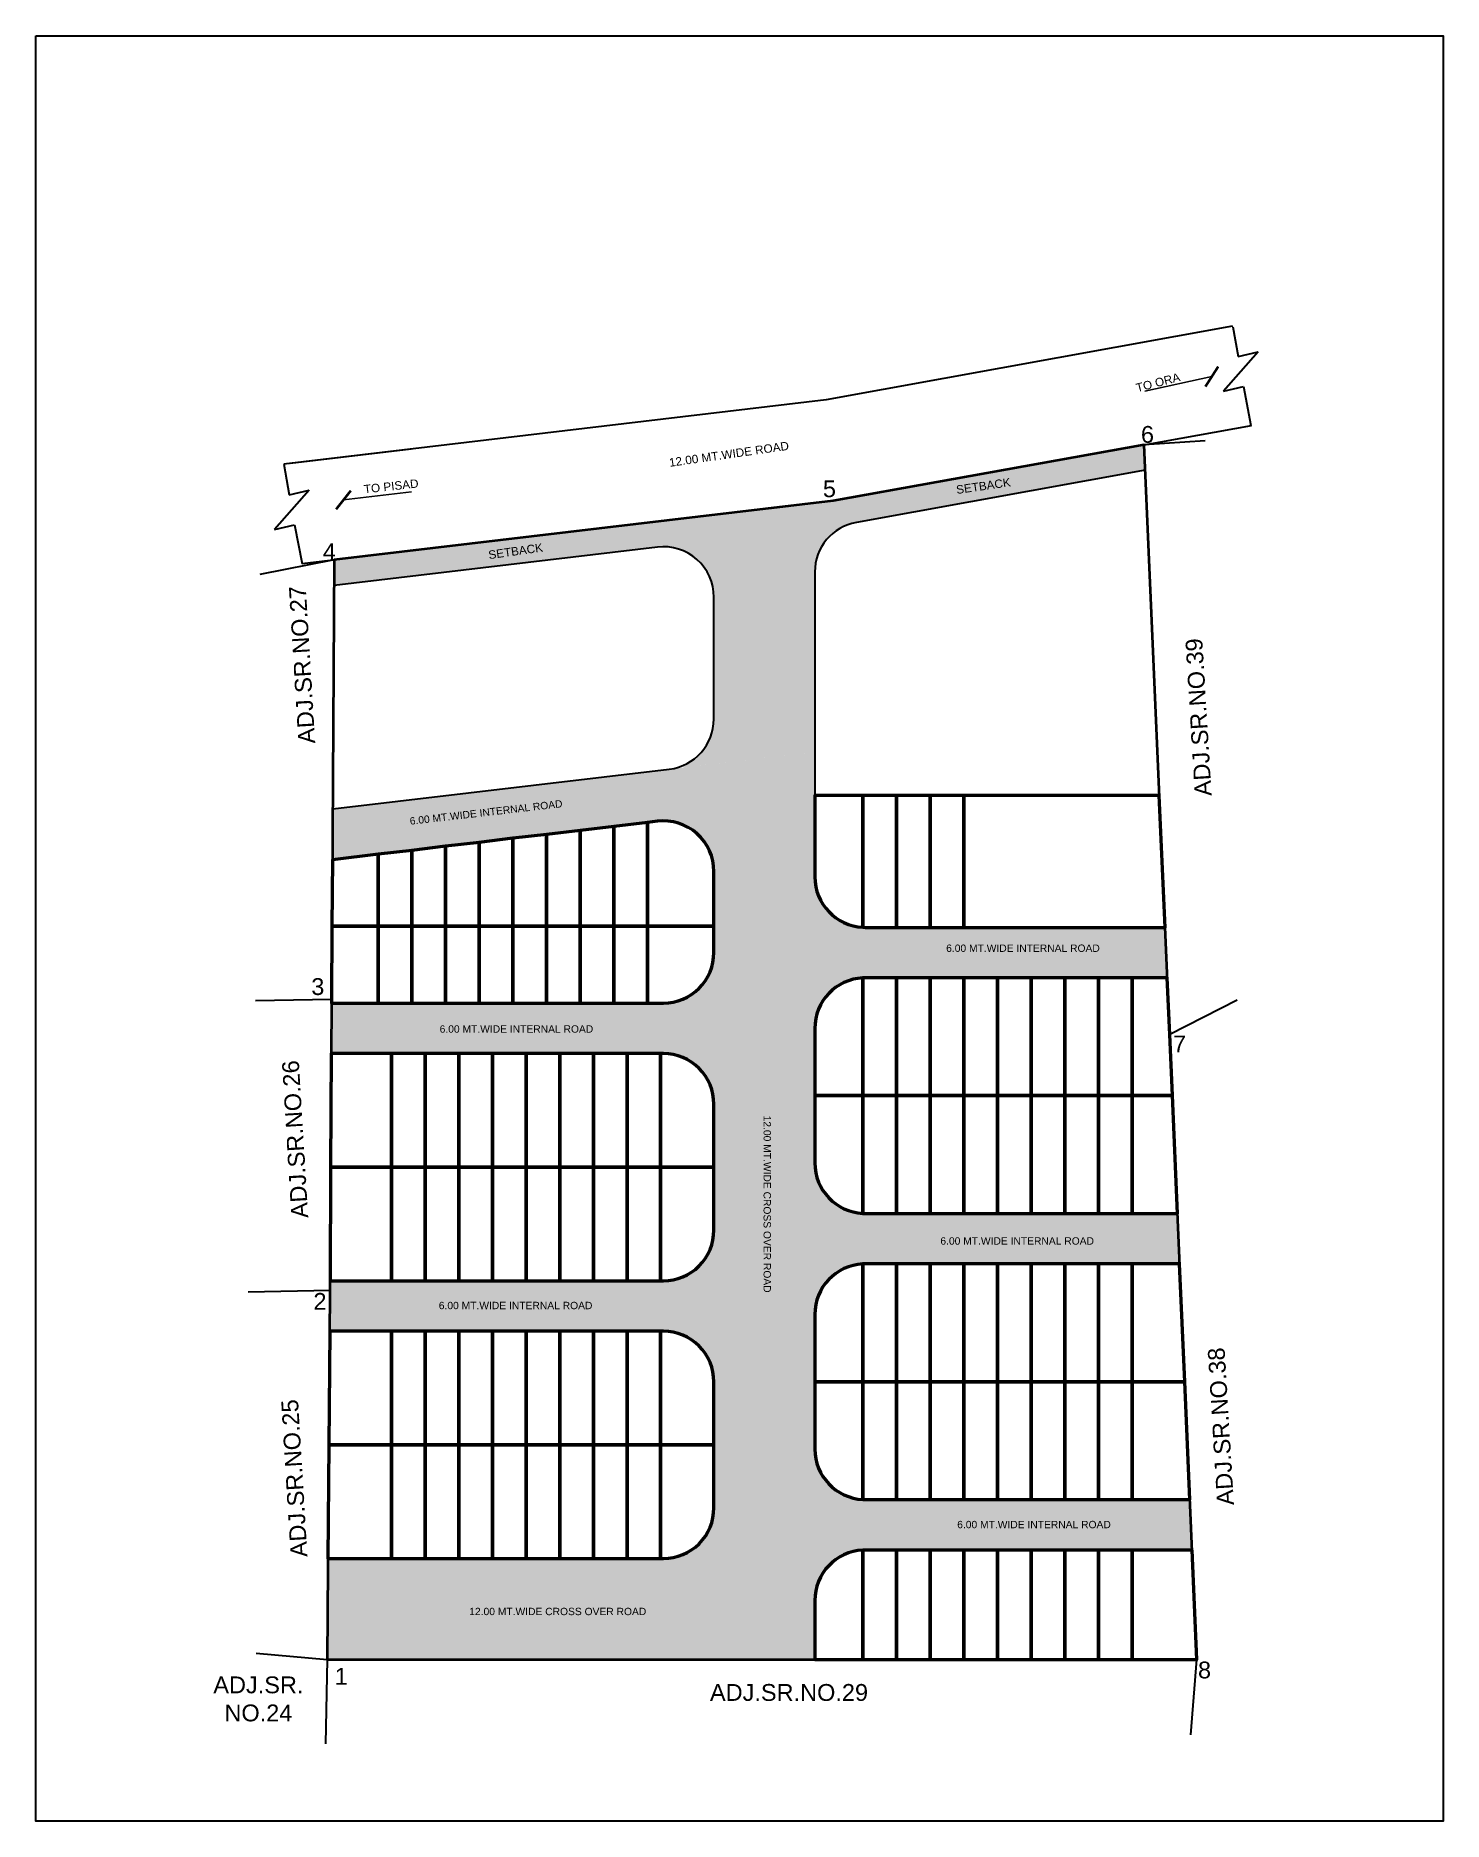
# Model space of a CAD drawing. Header units: metres. Extents: x 110018 to 110185, y 1597483 to 1597695.
import ezdxf

# ---------------------------------------------------------------- set-up
doc = ezdxf.new("R2010")
doc.units = ezdxf.units.M
doc.header["$MEASUREMENT"] = 0
doc.linetypes.add('DASHED', pattern=[0.75, 0.5, -0.25])
for name, color, linetype, lineweight in [('A. Hatch', 7, 'Continuous', 0), ('AA', 7, 'Continuous', 30), ('DILR SEET', 7, 'Continuous', 30), ('DRAINAGE', 1, 'Continuous', 30), ('PARKING', 7, 'DASHED', 5), ('plot', 250, 'Continuous', 25), ('WALL', 7, 'Continuous', 30)]:
    doc.layers.add(name, color=color, linetype=linetype, lineweight=lineweight)
doc.layers.add('text', color=7, linetype='Continuous')
doc.styles.get("Standard").update_dxf_attribs({"font": 'arial.ttf'})
doc.dimstyles.get("Standard").update_dxf_attribs({"dimtxt": 0.18, "dimasz": 0.18, "dimexe": 0.18, "dimexo": 0.0625, "dimgap": 0.09, "dimtad": 0, "dimzin": 0, "dimdsep": 46, "dimtxsty": 'Standard', "dimblk": 'ARCHTICK', "dimcen": 0.09, "dimadec": 0, "dimazin": 0, "dimtfac": 1, "dimtofl": 0, "dimtmove": 0, "dimatfit": 3, "dimldrblk": 'ARCHTICK', "dimfxl": 1, "dimtolj": 1, "dimtzin": 0, "dimarcsym": 0})

# ---------------------------------------------------------------- blocks, each defined once
blk = doc.blocks.new('_ArchTick')
at = {"color": 0, "linetype": 'ByBlock', "const_width": 0.15}
blk.add_lwpolyline([(-0.5, -0.5), (0.5, 0.5)], dxfattribs=at)

msp = doc.modelspace()

# ---------------------------------------------------------------- hatches: boundary and pattern name
at = {"layer": 'PARKING'}
h = msp.add_hatch(dxfattribs=at)
h.set_pattern_fill('ANSI36', color=94, scale=10)
h.set_pattern_definition([(45, (110105.9729, 1597625.8481), (0.662913, 2.43068), [3.125, -0.625, 0, -0.625])])
h.paths.add_polyline_path([(110110.37, 1597631.47, -0.362859), (110115.31, 1597637.37), (110149.62, 1597643.56), (110149.49, 1597646.59), (110112.55, 1597639.92), (110053.27, 1597632.9), (110053.25, 1597629.88), (110091.67, 1597634.43, -0.449167), (110098.37, 1597628.47), (110098.37, 1597614, -0.298309), (110094.77, 1597608.5), (110094.77, 1597608.24), (110110.37, 1597610.09)])
h.paths.add_polyline_path([(110110.37, 1597577.24, -0.399638), (110116.07, 1597583.24, -0.012506), (110116.37, 1597583.24), (110152.24, 1597583.24), (110151.98, 1597589.24), (110116.37, 1597589.24, -0.414214), (110110.37, 1597595.24), (110110.37, 1597610.09), (110053.08, 1597603.29), (110053.04, 1597597.27), (110091.67, 1597601.85, -0.449167), (110098.37, 1597595.89), (110098.37, 1597586.24, -0.414214), (110092.37, 1597580.24), (110052.93, 1597580.24), (110052.9, 1597574.24), (110060.05, 1597574.24), (110064.05, 1597574.24), (110068.05, 1597574.24), (110072.05, 1597574.24), (110076.05, 1597574.24), (110080.05, 1597574.24), (110084.05, 1597574.24), (110088.05, 1597574.24), (110092.05, 1597574.24), (110092.37, 1597574.24, -0.414214), (110098.37, 1597568.24), (110098.37, 1597553.24, -0.414214), (110092.37, 1597547.24), (110092.05, 1597547.24), (110088.05, 1597547.24), (110084.05, 1597547.24), (110080.05, 1597547.24), (110076.05, 1597547.24), (110072.05, 1597547.24), (110068.05, 1597547.24), (110064.05, 1597547.24), (110060.05, 1597547.24), (110052.76, 1597547.24), (110052.75, 1597546.07), (110052.72, 1597541.24), (110060.05, 1597541.24), (110064.05, 1597541.24), (110068.05, 1597541.24), (110072.05, 1597541.24), (110076.05, 1597541.24), (110080.05, 1597541.24), (110084.05, 1597541.24), (110088.05, 1597541.24), (110092.05, 1597541.24), (110092.37, 1597541.24, -0.414214), (110098.37, 1597535.24), (110098.37, 1597520.24, -0.414214), (110092.37, 1597514.24), (110052.51, 1597514.24), (110052.42, 1597502.24), (110110.37, 1597502.24), (110110.37, 1597509.24, -0.399638), (110116.07, 1597515.24, -0.012506), (110116.37, 1597515.24), (110155.2, 1597515.24), (110154.94, 1597521.24), (110116.37, 1597521.24, -0.414214), (110110.37, 1597527.24), (110110.37, 1597543.24, -0.399639), (110116.07, 1597549.24, -0.012506), (110116.37, 1597549.24), (110153.72, 1597549.24), (110153.46, 1597555.24), (110116.37, 1597555.24, -0.012508), (110116.07, 1597555.25, -0.399636), (110110.37, 1597561.24)])
h.paths.add_polyline_path([(110091.75, 1597604.71), (110094.77, 1597604.71), (110094.77, 1597608.83), (110091.75, 1597608.83)], flags=24)
h.paths.add_polyline_path([(110062.14, 1597600.91), (110080.71, 1597603.06), (110080.5, 1597604.85), (110061.93, 1597602.7)], flags=24)
h.paths.add_polyline_path([(110065.58, 1597576.24), (110084.27, 1597576.24), (110084.27, 1597578.04), (110065.58, 1597578.04)], flags=24)
h.paths.add_polyline_path([(110065.48, 1597543.38), (110084.17, 1597543.38), (110084.17, 1597545.18), (110065.48, 1597545.18)], flags=24)
h.paths.add_polyline_path([(110125.77, 1597585.83), (110144.46, 1597585.83), (110144.46, 1597587.64), (110125.77, 1597587.64)], flags=24)
h.paths.add_polyline_path([(110125.08, 1597551.05), (110143.77, 1597551.05), (110143.77, 1597552.85), (110125.08, 1597552.85)], flags=24)
h.paths.add_polyline_path([(110127.08, 1597517.34), (110145.77, 1597517.34), (110145.77, 1597519.14), (110127.08, 1597519.14)], flags=24)
h.paths.add_polyline_path([(110069.05, 1597507.01), (110090.53, 1597507.01), (110090.53, 1597508.81), (110069.05, 1597508.81)], flags=24)
h.paths.add_polyline_path([(110103.79, 1597567.12), (110103.79, 1597545.64), (110105.59, 1597545.64), (110105.59, 1597567.12)], flags=24)

# ---------------------------------------------------------------- linework, layer by layer
at = {"layer": 'A. Hatch', "lineweight": 30}
for p, q in [((110082.5, 1597600.76), (110082.5, 1597580.24)), ((110086.5, 1597601.24), (110086.5, 1597580.24)), ((110090.5, 1597601.71), (110090.5, 1597580.24)), ((110066.5, 1597598.87), (110066.5, 1597580.24)), ((110070.5, 1597599.34), (110070.5, 1597580.24)), ((110074.5, 1597599.82), (110074.5, 1597580.24)), ((110078.5, 1597600.29), (110078.5, 1597580.24)), ((110058.5, 1597597.92), (110058.5, 1597580.24)), ((110062.5, 1597598.39), (110062.5, 1597580.24)), ((110052.99, 1597589.39), (110098.37, 1597589.39)), ((110116.07, 1597583.24), (110116.07, 1597555.25)), ((110120.07, 1597583.24), (110120.07, 1597555.25)), ((110124.07, 1597583.24), (110124.07, 1597555.25)), ((110128.07, 1597583.24), (110128.07, 1597555.25)), ((110132.07, 1597583.24), (110132.07, 1597555.25)), ((110136.07, 1597583.24), (110136.07, 1597555.25)), ((110140.07, 1597583.24), (110140.07, 1597555.25)), ((110144.07, 1597583.24), (110144.07, 1597555.25)), ((110148.07, 1597583.24), (110148.07, 1597555.25)), ((110092.37, 1597574.24), (110052.9, 1597574.24)), ((110060.05, 1597574.24), (110060.05, 1597547.24)), ((110064.05, 1597574.24), (110064.05, 1597547.24)), ((110068.05, 1597574.24), (110068.05, 1597547.24)), ((110072.05, 1597574.24), (110072.05, 1597547.24)), ((110076.05, 1597574.24), (110076.05, 1597547.24)), ((110080.05, 1597574.24), (110080.05, 1597547.24)), ((110084.05, 1597574.24), (110084.05, 1597547.24)), ((110088.05, 1597574.24), (110088.05, 1597547.24)), ((110092.05, 1597574.24), (110092.05, 1597547.24)), ((110152.85, 1597569.24), (110110.37, 1597569.24)), ((110116.07, 1597549.24), (110116.07, 1597521.25)), ((110120.07, 1597549.24), (110120.07, 1597521.25)), ((110124.07, 1597549.24), (110124.07, 1597521.25)), ((110128.07, 1597549.24), (110128.07, 1597521.25)), ((110132.07, 1597549.24), (110132.07, 1597521.25)), ((110136.07, 1597549.24), (110136.07, 1597521.25)), ((110140.07, 1597549.24), (110140.07, 1597521.25)), ((110144.07, 1597549.24), (110144.07, 1597521.25)), ((110148.07, 1597549.24), (110148.07, 1597521.25)), ((110092.37, 1597547.24), (110052.76, 1597547.24)), ((110092.37, 1597541.24), (110052.72, 1597541.24)), ((110060.05, 1597541.24), (110060.05, 1597514.24)), ((110064.05, 1597541.24), (110064.05, 1597514.24)), ((110068.05, 1597541.24), (110068.05, 1597514.24)), ((110072.05, 1597541.24), (110072.05, 1597514.24)), ((110076.05, 1597541.24), (110076.05, 1597514.24)), ((110080.05, 1597541.24), (110080.05, 1597514.24)), ((110084.05, 1597541.24), (110084.05, 1597514.24)), ((110088.05, 1597541.24), (110088.05, 1597514.24)), ((110092.05, 1597541.24), (110092.05, 1597514.24)), ((110154.33, 1597535.24), (110110.37, 1597535.24)), ((110052.62, 1597527.74), (110098.37, 1597527.74)), ((110092.37, 1597514.24), (110052.51, 1597514.24)), ((110116.07, 1597515.24), (110116.07, 1597502.24)), ((110120.07, 1597515.24), (110120.07, 1597502.24)), ((110124.07, 1597515.24), (110124.07, 1597502.24)), ((110128.07, 1597515.24), (110128.07, 1597502.24)), ((110132.07, 1597515.24), (110132.07, 1597502.24)), ((110136.07, 1597515.24), (110136.07, 1597502.24)), ((110140.07, 1597515.24), (110140.07, 1597502.24)), ((110144.07, 1597515.24), (110144.07, 1597502.24)), ((110148.07, 1597515.24), (110148.07, 1597502.24))]:
    msp.add_line(p, q, dxfattribs=at)
at = {"layer": 'AA'}
for p, q in [((110116.07, 1597589.24), (110116.07, 1597604.91)), ((110120.07, 1597589.24), (110120.07, 1597604.91)), ((110120.07, 1597589.24), (110120.07, 1597604.91)), ((110124.07, 1597589.24), (110124.07, 1597604.91)), ((110124.07, 1597589.24), (110124.07, 1597604.91)), ((110128.07, 1597589.24), (110128.07, 1597604.91)), ((110128.07, 1597589.24), (110128.07, 1597604.91))]:
    msp.add_line(p, q, dxfattribs=at)
at = {"layer": 'DILR SEET'}
for p, q in [((110156.75, 1597647.04), (110149.49, 1597646.59)), ((110053.27, 1597632.9), (110044.43, 1597631.19)), ((110052.92, 1597580.65), (110043.92, 1597580.5)), ((110160.55, 1597580.59), (110152.54, 1597576.49)), ((110043.03, 1597545.94), (110052.76, 1597546.11)), ((110044, 1597502.97), (110052.42, 1597502.24)), ((110052.42, 1597502.24), (110052.21, 1597492.21)), ((110155.04, 1597493.27), (110155.76, 1597502.24))]:
    msp.add_line(p, q, dxfattribs=at)
at = {"layer": 'DRAINAGE', "color": 5}
msp.add_lwpolyline([(110017.79, 1597695.2), (110185.05, 1597695.2), (110185.05, 1597483.01), (110017.79, 1597483.01)], close=True, dxfattribs=at)
at = {"layer": 'plot', "lineweight": 50}
for points in [[(110116.07, 1597604.91), (110110.37, 1597604.91), (110110.37, 1597595.24, 0.399638), (110116.07, 1597589.25)], [(110120.07, 1597604.91), (110116.07, 1597604.91), (110116.07, 1597589.25, 0.012506), (110116.37, 1597589.24), (110120.07, 1597589.24)], [(110098.37, 1597595.89, 0.449167), (110091.67, 1597601.85), (110090.5, 1597601.71), (110090.5, 1597589.39), (110098.37, 1597589.39)], [(110098.37, 1597586.24), (110098.37, 1597589.39), (110090.5, 1597589.39), (110090.5, 1597580.24), (110092.37, 1597580.24, 0.414214)], [(110116.07, 1597583.24, 0.399638), (110110.37, 1597577.24), (110110.37, 1597569.24), (110116.07, 1597569.24)], [(110120.07, 1597583.24), (110116.37, 1597583.24, 0.012506), (110116.07, 1597583.24), (110116.07, 1597569.24), (110120.07, 1597569.24)], [(110098.37, 1597568.24, 0.414214), (110092.37, 1597574.24), (110092.05, 1597574.24), (110092.05, 1597560.74), (110098.37, 1597560.74)], [(110116.07, 1597569.24), (110110.37, 1597569.24), (110110.37, 1597561.24, 0.399636), (110116.07, 1597555.25)], [(110120.07, 1597569.24), (110116.07, 1597569.24), (110116.07, 1597555.25, 0.012508), (110116.37, 1597555.24), (110120.07, 1597555.24)], [(110098.37, 1597560.74), (110092.05, 1597560.74), (110092.05, 1597547.24), (110092.37, 1597547.24, 0.414214), (110098.37, 1597553.24)], [(110116.07, 1597549.24, 0.399639), (110110.37, 1597543.24), (110110.37, 1597535.24), (110116.07, 1597535.24)], [(110120.07, 1597549.24), (110116.37, 1597549.24, 0.012506), (110116.07, 1597549.24), (110116.07, 1597535.24), (110120.07, 1597535.24)], [(110098.37, 1597535.24, 0.414214), (110092.37, 1597541.24), (110092.05, 1597541.24), (110092.05, 1597527.74), (110098.37, 1597527.74)], [(110116.07, 1597535.24), (110110.37, 1597535.24), (110110.37, 1597527.24, 0.399636), (110116.07, 1597521.25)], [(110120.07, 1597535.24), (110116.07, 1597535.24), (110116.07, 1597521.25, 0.012508), (110116.37, 1597521.24), (110120.07, 1597521.24)], [(110098.37, 1597527.74), (110092.05, 1597527.74), (110092.05, 1597514.24), (110092.37, 1597514.24, 0.414214), (110098.37, 1597520.24)], [(110116.07, 1597515.24, 0.399638), (110110.37, 1597509.24), (110110.37, 1597502.24), (110116.07, 1597502.24)], [(110120.07, 1597515.24), (110116.37, 1597515.24, 0.012506), (110116.07, 1597515.24), (110116.07, 1597502.24), (110120.07, 1597502.24)]]:
    msp.add_lwpolyline(points, format="xyb", close=True, dxfattribs=at)
for points in [[(110124.07, 1597604.91), (110120.07, 1597604.91), (110120.07, 1597589.24), (110124.07, 1597589.24)], [(110128.07, 1597604.91), (110124.07, 1597604.91), (110124.07, 1597589.24), (110128.07, 1597589.24)], [(110151.3, 1597604.91), (110128.07, 1597604.91), (110128.07, 1597589.24), (110151.99, 1597589.24)], [(110082.5, 1597600.76), (110078.5, 1597600.29), (110078.5, 1597589.39), (110082.5, 1597589.39)], [(110086.5, 1597601.24), (110082.5, 1597600.76), (110082.5, 1597589.39), (110086.5, 1597589.39)], [(110090.5, 1597601.71), (110086.5, 1597601.24), (110086.5, 1597589.39), (110090.5, 1597589.39)], [(110066.5, 1597598.87), (110062.5, 1597598.39), (110062.5, 1597589.39), (110066.5, 1597589.39)], [(110070.5, 1597599.34), (110066.5, 1597598.87), (110066.5, 1597589.39), (110070.5, 1597589.39)], [(110074.5, 1597599.82), (110070.5, 1597599.34), (110070.5, 1597589.39), (110074.5, 1597589.39)], [(110078.5, 1597600.29), (110074.5, 1597599.82), (110074.5, 1597589.39), (110078.5, 1597589.39)], [(110058.5, 1597597.92), (110053.04, 1597597.27), (110052.99, 1597589.39), (110058.5, 1597589.39)], [(110062.5, 1597598.39), (110058.5, 1597597.92), (110058.5, 1597589.39), (110062.5, 1597589.39)], [(110058.5, 1597589.39), (110052.99, 1597589.39), (110052.93, 1597580.61), (110052.93, 1597580.24), (110058.5, 1597580.24)], [(110062.5, 1597589.39), (110058.5, 1597589.39), (110058.5, 1597580.24), (110062.5, 1597580.24)], [(110066.5, 1597589.39), (110062.5, 1597589.39), (110062.5, 1597580.24), (110066.5, 1597580.24)], [(110070.5, 1597589.39), (110066.5, 1597589.39), (110066.5, 1597580.24), (110070.5, 1597580.24)], [(110074.5, 1597589.39), (110070.5, 1597589.39), (110070.5, 1597580.24), (110074.5, 1597580.24)], [(110078.5, 1597589.39), (110074.5, 1597589.39), (110074.5, 1597580.24), (110078.5, 1597580.24)], [(110082.5, 1597589.39), (110078.5, 1597589.39), (110078.5, 1597580.24), (110082.5, 1597580.24)], [(110086.5, 1597589.39), (110082.5, 1597589.39), (110082.5, 1597580.24), (110086.5, 1597580.24)], [(110090.5, 1597589.39), (110086.5, 1597589.39), (110086.5, 1597580.24), (110090.5, 1597580.24)], [(110124.07, 1597583.24), (110120.07, 1597583.24), (110120.07, 1597569.24), (110124.07, 1597569.24)], [(110128.07, 1597583.24), (110124.07, 1597583.24), (110124.07, 1597569.24), (110128.07, 1597569.24)], [(110132.07, 1597583.24), (110128.07, 1597583.24), (110128.07, 1597569.24), (110132.07, 1597569.24)], [(110136.07, 1597583.24), (110132.07, 1597583.24), (110132.07, 1597569.24), (110136.07, 1597569.24)], [(110140.07, 1597583.24), (110136.07, 1597583.24), (110136.07, 1597569.24), (110140.07, 1597569.24)], [(110144.07, 1597583.24), (110140.07, 1597583.24), (110140.07, 1597569.24), (110144.07, 1597569.24)], [(110148.07, 1597583.24), (110144.07, 1597583.24), (110144.07, 1597569.24), (110148.07, 1597569.24)], [(110152.54, 1597576.49), (110152.25, 1597583.24), (110148.07, 1597583.24), (110148.07, 1597569.24), (110152.85, 1597569.24)], [(110060.05, 1597574.24), (110052.9, 1597574.24), (110052.83, 1597560.74), (110060.05, 1597560.74)], [(110064.05, 1597574.24), (110060.05, 1597574.24), (110060.05, 1597560.74), (110064.05, 1597560.74)], [(110068.05, 1597574.24), (110064.05, 1597574.24), (110064.05, 1597560.74), (110068.05, 1597560.74)], [(110072.05, 1597574.24), (110068.05, 1597574.24), (110068.05, 1597560.74), (110072.05, 1597560.74)], [(110076.05, 1597574.24), (110072.05, 1597574.24), (110072.05, 1597560.74), (110076.05, 1597560.74)], [(110080.05, 1597574.24), (110076.05, 1597574.24), (110076.05, 1597560.74), (110080.05, 1597560.74)], [(110084.05, 1597574.24), (110080.05, 1597574.24), (110080.05, 1597560.74), (110084.05, 1597560.74)], [(110088.05, 1597574.24), (110084.05, 1597574.24), (110084.05, 1597560.74), (110088.05, 1597560.74)], [(110092.05, 1597574.24), (110088.05, 1597574.24), (110088.05, 1597560.74), (110092.05, 1597560.74)], [(110124.07, 1597569.24), (110120.07, 1597569.24), (110120.07, 1597555.24), (110124.07, 1597555.24)], [(110128.07, 1597569.24), (110124.07, 1597569.24), (110124.07, 1597555.24), (110128.07, 1597555.24)], [(110132.07, 1597569.24), (110128.07, 1597569.24), (110128.07, 1597555.24), (110132.07, 1597555.24)], [(110136.07, 1597569.24), (110132.07, 1597569.24), (110132.07, 1597555.24), (110136.07, 1597555.24)], [(110140.07, 1597569.24), (110136.07, 1597569.24), (110136.07, 1597555.24), (110140.07, 1597555.24)], [(110144.07, 1597569.24), (110140.07, 1597569.24), (110140.07, 1597555.24), (110144.07, 1597555.24)], [(110148.07, 1597569.24), (110144.07, 1597569.24), (110144.07, 1597555.24), (110148.07, 1597555.24)], [(110152.85, 1597569.24), (110148.07, 1597569.24), (110148.07, 1597555.24), (110153.46, 1597555.24)], [(110060.05, 1597560.74), (110052.83, 1597560.74), (110052.76, 1597547.24), (110060.05, 1597547.24)], [(110064.05, 1597560.74), (110060.05, 1597560.74), (110060.05, 1597547.24), (110064.05, 1597547.24)], [(110068.05, 1597560.74), (110064.05, 1597560.74), (110064.05, 1597547.24), (110068.05, 1597547.24)], [(110072.05, 1597560.74), (110068.05, 1597560.74), (110068.05, 1597547.24), (110072.05, 1597547.24)], [(110076.05, 1597560.74), (110072.05, 1597560.74), (110072.05, 1597547.24), (110076.05, 1597547.24)], [(110080.05, 1597560.74), (110076.05, 1597560.74), (110076.05, 1597547.24), (110080.05, 1597547.24)], [(110084.05, 1597560.74), (110080.05, 1597560.74), (110080.05, 1597547.24), (110084.05, 1597547.24)], [(110088.05, 1597560.74), (110084.05, 1597560.74), (110084.05, 1597547.24), (110088.05, 1597547.24)], [(110092.05, 1597560.74), (110088.05, 1597560.74), (110088.05, 1597547.24), (110092.05, 1597547.24)], [(110124.07, 1597549.24), (110120.07, 1597549.24), (110120.07, 1597535.24), (110124.07, 1597535.24)], [(110128.07, 1597549.24), (110124.07, 1597549.24), (110124.07, 1597535.24), (110128.07, 1597535.24)], [(110132.07, 1597549.24), (110128.07, 1597549.24), (110128.07, 1597535.24), (110132.07, 1597535.24)], [(110136.07, 1597549.24), (110132.07, 1597549.24), (110132.07, 1597535.24), (110136.07, 1597535.24)], [(110140.07, 1597549.24), (110136.07, 1597549.24), (110136.07, 1597535.24), (110140.07, 1597535.24)], [(110144.07, 1597549.24), (110140.07, 1597549.24), (110140.07, 1597535.24), (110144.07, 1597535.24)], [(110148.07, 1597549.24), (110144.07, 1597549.24), (110144.07, 1597535.24), (110148.07, 1597535.24)], [(110153.72, 1597549.24), (110148.07, 1597549.24), (110148.07, 1597535.24), (110154.33, 1597535.24)], [(110060.05, 1597541.24), (110052.72, 1597541.24), (110052.61, 1597527.74), (110060.05, 1597527.74)], [(110064.05, 1597541.24), (110060.05, 1597541.24), (110060.05, 1597527.74), (110064.05, 1597527.74)], [(110068.05, 1597541.24), (110064.05, 1597541.24), (110064.05, 1597527.74), (110068.05, 1597527.74)], [(110072.05, 1597541.24), (110068.05, 1597541.24), (110068.05, 1597527.74), (110072.05, 1597527.74)], [(110076.05, 1597541.24), (110072.05, 1597541.24), (110072.05, 1597527.74), (110076.05, 1597527.74)], [(110080.05, 1597541.24), (110076.05, 1597541.24), (110076.05, 1597527.74), (110080.05, 1597527.74)], [(110084.05, 1597541.24), (110080.05, 1597541.24), (110080.05, 1597527.74), (110084.05, 1597527.74)], [(110088.05, 1597541.24), (110084.05, 1597541.24), (110084.05, 1597527.74), (110088.05, 1597527.74)], [(110092.05, 1597541.24), (110088.05, 1597541.24), (110088.05, 1597527.74), (110092.05, 1597527.74)], [(110124.07, 1597535.24), (110120.07, 1597535.24), (110120.07, 1597521.24), (110124.07, 1597521.24)], [(110128.07, 1597535.24), (110124.07, 1597535.24), (110124.07, 1597521.24), (110128.07, 1597521.24)], [(110132.07, 1597535.24), (110128.07, 1597535.24), (110128.07, 1597521.24), (110132.07, 1597521.24)], [(110136.07, 1597535.24), (110132.07, 1597535.24), (110132.07, 1597521.24), (110136.07, 1597521.24)], [(110140.07, 1597535.24), (110136.07, 1597535.24), (110136.07, 1597521.24), (110140.07, 1597521.24)], [(110144.07, 1597535.24), (110140.07, 1597535.24), (110140.07, 1597521.24), (110144.07, 1597521.24)], [(110148.07, 1597535.24), (110144.07, 1597535.24), (110144.07, 1597521.24), (110148.07, 1597521.24)], [(110154.33, 1597535.24), (110148.07, 1597535.24), (110148.07, 1597521.24), (110154.94, 1597521.24)], [(110060.05, 1597527.74), (110052.61, 1597527.74), (110052.51, 1597514.24), (110060.05, 1597514.24)], [(110064.05, 1597527.74), (110060.05, 1597527.74), (110060.05, 1597514.24), (110064.05, 1597514.24)], [(110068.05, 1597527.74), (110064.05, 1597527.74), (110064.05, 1597514.24), (110068.05, 1597514.24)], [(110072.05, 1597527.74), (110068.05, 1597527.74), (110068.05, 1597514.24), (110072.05, 1597514.24)], [(110076.05, 1597527.74), (110072.05, 1597527.74), (110072.05, 1597514.24), (110076.05, 1597514.24)], [(110080.05, 1597527.74), (110076.05, 1597527.74), (110076.05, 1597514.24), (110080.05, 1597514.24)], [(110084.05, 1597527.74), (110080.05, 1597527.74), (110080.05, 1597514.24), (110084.05, 1597514.24)], [(110088.05, 1597527.74), (110084.05, 1597527.74), (110084.05, 1597514.24), (110088.05, 1597514.24)], [(110092.05, 1597527.74), (110088.05, 1597527.74), (110088.05, 1597514.24), (110092.05, 1597514.24)], [(110124.07, 1597515.24), (110120.07, 1597515.24), (110120.07, 1597502.24), (110124.07, 1597502.24)], [(110128.07, 1597515.24), (110124.07, 1597515.24), (110124.07, 1597502.24), (110128.07, 1597502.24)], [(110132.07, 1597515.24), (110128.07, 1597515.24), (110128.07, 1597502.24), (110132.07, 1597502.24)], [(110136.07, 1597515.24), (110132.07, 1597515.24), (110132.07, 1597502.24), (110136.07, 1597502.24)], [(110140.07, 1597515.24), (110136.07, 1597515.24), (110136.07, 1597502.24), (110140.07, 1597502.24)], [(110144.07, 1597515.24), (110140.07, 1597515.24), (110140.07, 1597502.24), (110144.07, 1597502.24)], [(110148.07, 1597515.24), (110144.07, 1597515.24), (110144.07, 1597502.24), (110148.07, 1597502.24)], [(110155.2, 1597515.24), (110148.07, 1597515.24), (110148.07, 1597502.24), (110155.76, 1597502.24)]]:
    msp.add_lwpolyline(points, close=True, dxfattribs=at)
at = {"layer": 'WALL', "linetype": 'Continuous'}
for p, q in [((110160.02, 1597660.62), (110160.66, 1597657.06)), ((110161.3, 1597653.5), (110162.18, 1597648.88)), ((110047.26, 1597644.28), (110047.92, 1597640.64)), ((110048.56, 1597637.08), (110049.44, 1597632.45))]:
    msp.add_line(p, q, dxfattribs=at)
at = {"layer": 'WALL'}
for p, q in [((110163.05, 1597657.63), (110158.91, 1597652.94)), ((110160.66, 1597657.06), (110163.05, 1597657.63)), ((110158.91, 1597652.94), (110161.3, 1597653.5)), ((110149.49, 1597646.59), (110162.24, 1597648.89)), ((110062.39, 1597646.07), (110048.03, 1597644.37)), ((110050.3, 1597641.2), (110046.17, 1597636.52)), ((110047.92, 1597640.64), (110050.3, 1597641.2)), ((110101.82, 1597638.65), (110107.26, 1597639.3)), ((110046.17, 1597636.52), (110048.56, 1597637.08)), ((110063.8, 1597634.15), (110049.44, 1597632.45))]:
    msp.add_line(p, q, dxfattribs=at)
at = {"layer": 'WALL', "lineweight": 30}
for p, q in [((110091.67, 1597601.85), (110053.05, 1597597.28)), ((110098.37, 1597586.24), (110098.37, 1597595.89)), ((110116.37, 1597589.24), (110151.99, 1597589.24)), ((110116.37, 1597583.24), (110152.25, 1597583.24)), ((110052.94, 1597580.24), (110092.37, 1597580.24)), ((110110.37, 1597577.24), (110110.37, 1597561.24)), ((110098.37, 1597553.24), (110098.37, 1597568.24)), ((110116.37, 1597555.24), (110153.46, 1597555.24)), ((110116.37, 1597549.24), (110153.72, 1597549.24)), ((110110.37, 1597543.24), (110110.37, 1597527.24)), ((110098.37, 1597520.24), (110098.37, 1597535.24)), ((110116.37, 1597521.24), (110154.94, 1597521.24)), ((110052.51, 1597514.24), (110092.37, 1597514.24)), ((110155.2, 1597515.24), (110116.37, 1597515.24)), ((110110.37, 1597509.24), (110110.37, 1597502.24)), ((110052.42, 1597502.24), (110155.76, 1597502.24))]:
    msp.add_line(p, q, dxfattribs=at)
at = {"layer": 'WALL', "ltscale": 0.1}
msp.add_lwpolyline([(110160.01, 1597660.68), (110111.71, 1597651.91), (110047.26, 1597644.28)], dxfattribs=at)
at = {"layer": 'WALL', "lineweight": 40}
msp.add_lwpolyline([(110052.93, 1597580.61), (110052.75, 1597546.07), (110052.42, 1597502.24), (110155.76, 1597502.24), (110152.54, 1597576.49), (110149.49, 1597646.59), (110112.55, 1597639.92), (110053.27, 1597632.9)], close=True, dxfattribs=at)
at = {"layer": 'WALL', "lineweight": 30}
msp.add_lwpolyline([(110149.62, 1597643.56), (110115.31, 1597637.37, 0.362859), (110110.37, 1597631.47), (110110.37, 1597595.24)], format="xyb", dxfattribs=at)
at = {"layer": 'WALL'}
for points in [[(110149.62, 1597643.56), (110115.31, 1597637.37, 0.362859), (110110.37, 1597631.47), (110110.37, 1597604.91), (110151.3, 1597604.91)], [(110098.37, 1597628.47, 0.449167), (110091.67, 1597634.43), (110053.25, 1597629.88), (110053.08, 1597603.31), (110093.08, 1597608.04, 0.380104), (110098.37, 1597614)]]:
    msp.add_lwpolyline(points, format="xyb", close=True, dxfattribs=at)
msp.add_arc((110092.37, 1597631.49), 6, 96.7516, 96.7521, dxfattribs=at)
at = {"layer": 'WALL', "lineweight": 30}
for centre, start, end in [((110092.37, 1597595.89), 0, 96.7521), ((110116.37, 1597595.24), 180, 270), ((110092.37, 1597586.24), 270, 0), ((110116.37, 1597577.24), 90, 180), ((110092.37, 1597568.24), 0, 90), ((110116.37, 1597561.24), 180, 270), ((110092.37, 1597553.24), 270, 0), ((110116.37, 1597543.24), 90, 180), ((110092.37, 1597535.24), 0, 90), ((110116.37, 1597527.24), 180, 270), ((110092.37, 1597520.24), 270, 0), ((110116.37, 1597509.24), 90, 180)]:
    msp.add_arc(centre, 6, start, end, dxfattribs=at)

# ---------------------------------------------------------------- texts
at = {"attachment_point": 1}
for s, insert, char_height, width in [('\\pxqc;6', (110148.52, 1597648.82), 2, 2.7502), ('\\pxqc;5', (110110.73, 1597642.36), 2, 2.7502), ('\\pxqc;4', (110051.3, 1597634.86), 2, 2.7502), ('\\pxqc;6.00 MT.WIDE INTERNAL ROAD', (110123.23, 1597587.2), 0.8742, 23.7442), ('\\pxqc;3', (110050.21, 1597583.2), 2, 2.2015), ('\\pxqc;6.00 MT.WIDE INTERNAL ROAD', (110063.04, 1597577.6), 0.8742, 23.7442), ('\\pxqc;7', (110152.33, 1597576.38), 2, 2.7502), ('\\pxqc;6.00 MT.WIDE INTERNAL ROAD', (110122.54, 1597552.41), 0.8742, 23.7442), ('\\pxqc;2', (110050.19, 1597545.79), 2, 2.7502), ('\\pxqc;6.00 MT.WIDE INTERNAL ROAD', (110062.94, 1597544.74), 0.8742, 23.7442), ('\\pxqc;6.00 MT.WIDE INTERNAL ROAD', (110124.54, 1597518.71), 0.8742, 23.7442), ('\\pxqc;12.00 MT.WIDE CROSS OVER ROAD', (110067.95, 1597508.38), 0.8742, 23.7442), ('\\pxqc;1', (110052.71, 1597501.24), 2, 2.7502), ('\\pxqc;8', (110155.3, 1597501.99), 2, 2.7502), ('\\pxqc;ADJ.SR.\\PNO.24', (110037.66, 1597500.22), 2, 13.1812), ('\\pxqc;ADJ.SR.NO.29', (110099.9, 1597499.32), 2, 14.798)]:
    msp.add_mtext(s, dxfattribs=dict(at, insert=insert, char_height=char_height, width=width))
for s, insert, char_height, width, rotation in [('\\pxqc;12.00 MT.WIDE ROAD', (110092.77, 1597644.92), 1, 14.798, 8.1607), ('\\pxqc;SETBACK', (110123, 1597641.14), 1, 14.798, 8.1607), ('\\pxqc;SETBACK', (110067.42, 1597633.39), 1, 14.798, 8.1607), ('\\pxqc;ADJ.SR.NO.27', (110048.89, 1597612.99, -14.03), 2, 14.798, 93.4694), ('\\pxqc;ADJ.SR.NO.39', (110155.41, 1597606.76, -14.03), 2, 14.798, 93.4694), ('\\pxqc;6.00 MT.WIDE INTERNAL ROAD', (110059.46, 1597601.98), 0.8742, 23.7442, 6.604), ('\\pxqc;ADJ.SR.NO.26', (110048.06, 1597556.61, -14.03), 2, 14.798, 93.4694), ('\\pxqc;12.00 MT.WIDE CROSS OVER ROAD', (110105.15, 1597568.22), 0.8742, 23.7442, 270), ('\\pxqc;ADJ.SR.NO.38', (110158.06, 1597522.48), 2, 14.798, 93.4694), ('\\pxqc;ADJ.SR.NO.25', (110047.97, 1597516.32, -14.03), 2, 14.798, 93.4694)]:
    msp.add_mtext(s, dxfattribs=dict(at, insert=insert, char_height=char_height, width=width, rotation=rotation))
at = {"layer": 'WALL', "char_height": 1, "attachment_point": 3}
for s, insert, rotation in [('TO ORA', (110153.61, 1597655.15), 14.4931), ('TO PISAD', (110063.21, 1597642.52), 6.4141)]:
    msp.add_mtext_dynamic_manual_height_columns(s, width=6.5657, gutter_width=1, heights=[-1.03], dxfattribs=dict(at, insert=insert, rotation=rotation))

# ---------------------------------------------------------------- leaders
at = {"layer": 'text'}
for points in [[(110157.54, 1597654.69), (110149.58, 1597652.94)], [(110054.36, 1597640.03), (110062.45, 1597640.99)]]:
    msp.add_leader(points, dimstyle='Standard', override={"dimasz": 2, "dimfxl": 0.1, "dimfxlon": 1, "dimarcsym": 1}, dxfattribs=at)

doc.saveas('drawing.dxf')
